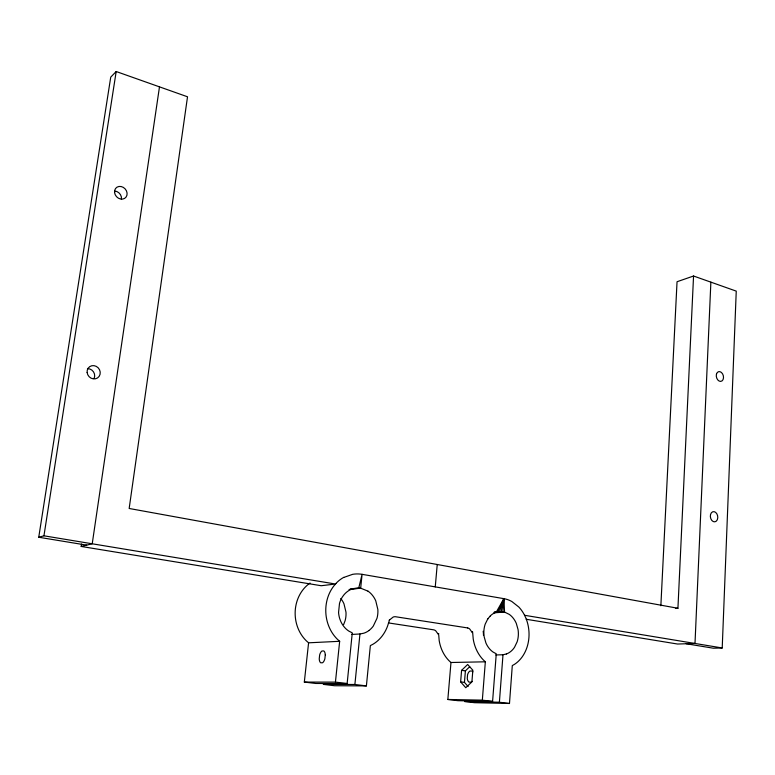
<?xml version="1.0" encoding="UTF-8"?>
<svg xmlns="http://www.w3.org/2000/svg" width="775" height="775" viewBox="0 0 775 775"><rect width="100%" height="100%" fill="white"/><g stroke="black" fill="none" stroke-linecap="round" stroke-linejoin="round"><path stroke-width="1.16" d="M686.214 643.754L713.358 648.21L722.213 647.968L736.25 291.129L693.557 276.016L677.04 281.732L660.862 605.74M710.869 282.139L695.001 643.463L677.563 644.035L526.244 619.273M675.626 608.423L677.931 608.278L693.557 276.016M509.485 703.477L499.391 702.237L464.564 701.491L474.455 702.692L509.485 703.477L512.294 665.589L514.6 664.272A35.001 28.026 86.2 0 0 527.039 647.183A34.953 27.987 86.2 0 0 528.938 637.408A34.923 27.968 86.2 0 0 528.472 627.324A35.001 28.026 86.2 0 0 525.702 617.694L524.297 614.749A34.923 27.968 86.2 0 0 518.824 607.028L511.829 601.507A35.33 28.297 86.2 0 0 503.886 598.658L362.08 574.333A37.578 32.298 86.9 0 0 352.683 574.314L343.693 577.472M499.391 702.237L502.994 654.759L506.308 653.993M388.459 622.926L433.777 629.842A8.138 6.733 87.4 0 1 435.657 630.724L438.718 634.928L439.192 640.605A33.78 27.512 86.7 0 0 448.909 660.6L450.972 662.499L447.843 699.467L457.899 700.687L492.59 701.404L496.262 653.78L493.094 652.066A21.497 17.215 86.2 0 1 487.824 646.534A21.622 17.312 86.2 0 1 485.906 642.921L484.172 636.827A22.029 17.631 86.2 0 1 485.169 624.195L487.804 618.886M447.843 699.467L482.331 700.145L485.344 661.802L483.242 659.835A35.011 28.045 86.2 0 1 476.092 648.966A35.001 28.036 86.2 0 1 473.234 639.094L472.721 633.214L469.582 628.845A8.438 6.878 86.8 0 0 467.654 627.934M460.631 681.884L461.59 670.346L467.654 664.485L472.847 670.21L471.907 681.893L465.765 687.716L460.631 681.884L464.448 682.378L468.129 686.543M464.448 682.378L465.397 670.859L469.737 666.684M435.259 586.888L437.236 564.5M366.401 685.904L354.892 684.49L323.291 684.373L334.509 685.73L366.401 685.904L370.353 645.614L372.998 644.228A37.229 31.998 86.9 0 0 387.529 626.2L389.593 619.729M310.048 583.042A35.834 31.252 87.7 0 0 297.929 598.591A35.795 31.213 87.7 0 0 295.391 608.782A35.795 31.213 87.7 0 0 295.614 619.438A35.844 31.262 87.7 0 0 306.28 640.78L308.586 642.814L304.323 682.077L315.725 683.463L347.142 683.54L352.276 632.875L348.702 631.015A22.872 19.656 86.9 0 1 342.792 625.067A22.998 19.772 86.9 0 1 340.68 621.201L339.876 619.109A23.26 19.985 86.9 0 1 338.568 612.424L339.498 603.444A23.26 19.985 86.9 0 1 342.124 597.36L343.325 595.646A22.998 19.762 86.9 0 1 346.144 592.575A22.872 19.656 86.8 0 1 353.022 588.671L360.675 588.177L367.941 591.131M354.892 684.49L359.949 633.989L363.746 633.214A22.872 19.656 86.9 0 0 369.055 630.482M304.323 682.077L335.439 682.107L339.663 641.293L337.29 639.172A37.248 32.017 86.9 0 1 326.265 616.968A37.181 31.959 86.9 0 1 328.571 595.268A37.239 32.008 86.9 0 1 333.696 586.152L335.904 583.546M159.485 86.858L92.225 543.788L81.191 546.452L81.54 544.06M116.192 71.523L110.738 77.132L38.75 537.249L43.952 535.806L116.192 71.523L187.521 96.788L129.163 508.478L677.931 608.278M490.217 615.97A21.497 17.215 86.2 0 1 496.184 612.24L499.507 611.553L503.886 598.658L504.554 612.076L509.291 614.401A21.497 17.215 86.2 0 1 514.455 619.913A21.622 17.321 86.2 0 1 516.324 623.478L518.029 629.455A22.039 17.651 86.2 0 1 518.301 635.762A22.029 17.651 86.2 0 1 517.119 641.845L514.561 647.202A21.622 17.321 86.2 0 1 512.207 650.148A21.497 17.215 86.2 0 1 506.366 654.003M343.616 624.611L345.108 620.668A22.301 19.443 87.7 0 0 345.979 612.153L343.984 603.861A22.136 19.307 87.7 0 0 341.988 600.189A22.01 19.191 87.6 0 0 340.767 598.542M497.831 611.795L503.886 598.658L502.888 611.698L494.557 612.289M496.184 612.24L503.886 598.658L501.202 611.523L494.276 612.047M389.186 620.232L393.235 617.016A8.699 7.343 87.3 0 1 395.405 616.716L467.654 627.934M350.629 588.884L358.757 587.973L362.08 574.333L360.675 588.177L349.06 589.475M493.84 612.831L504.554 612.076L499.507 611.553M351.772 634.444L359.949 633.989M308.586 642.814L339.663 641.293M495.816 654.952L502.994 654.759M450.972 662.499L485.344 661.802M335.439 682.107L347.142 683.54M482.331 700.145L492.59 701.404M461.59 670.346L465.397 670.859M81.191 546.452L321.228 585.726L335.507 584.021L43.952 535.806M524.549 615.282L722.213 647.968M38.75 537.249L86.655 545.135M368.987 630.472A23.008 19.772 86.9 0 0 373.298 626.074L376.979 618.314A23.173 19.918 86.9 0 0 377.842 609.47L375.768 600.867A22.998 19.772 86.9 0 0 372.455 595.336A22.872 19.656 86.8 0 0 367.999 591.141M472.857 671.857A5.861 3.274 -83.1 0 0 472.004 671.034L469.97 671.053A5.861 3.274 -83.1 0 0 467.558 674.812L467.267 678.396A5.861 3.274 -83.1 0 0 469.069 682.136L471.103 682.136A5.861 3.274 -83.1 0 0 472.091 681.303M335.914 583.468A37.181 31.959 86.9 0 1 343.713 577.375M483.164 631.276A21.254 17.321 86.7 0 1 483.484 635.326M487.795 619.051A21.622 17.312 86.2 0 1 490.207 616.144M87.468 368.638A6.81 6.297 49 0 1 94.163 378.326M114.564 191.008A6.752 5.783 47 0 1 121.452 199.194M325.287 654.856L324.88 658.702A6.258 2.935 -81.7 0 1 322.545 662.761L320.714 662.799A6.258 2.935 -81.7 0 1 319.232 658.866L319.639 655.04A6.258 2.935 -81.7 0 1 321.964 651L323.795 650.932A6.258 2.935 -81.7 0 1 325.287 654.856M472.682 632.08L472.082 631.712L472.682 632.158M438.689 633.843L438.098 633.495L438.689 633.843M114.574 192.52A6.82 5.822 47.3 0 0 124.591 198.419A6.82 5.822 47.3 0 0 123.312 187.385A6.82 5.822 47.3 0 0 114.574 192.52M716.449 374.189A4.999 3.517 75.5 0 0 720.643 381.407A4.999 3.517 75.5 0 0 722.591 373.879A4.999 3.517 75.5 0 0 716.449 374.189M87.129 372.504A6.878 6.345 49.6 0 0 97.573 377.919A6.878 6.345 49.6 0 0 96.274 366.381A6.878 6.345 49.6 0 0 87.129 372.504M710.52 514.61A5.144 3.672 80.2 0 0 714.831 521.817A5.144 3.672 80.2 0 0 716.836 513.777A5.144 3.672 80.2 0 0 710.52 514.61"/></g></svg>
